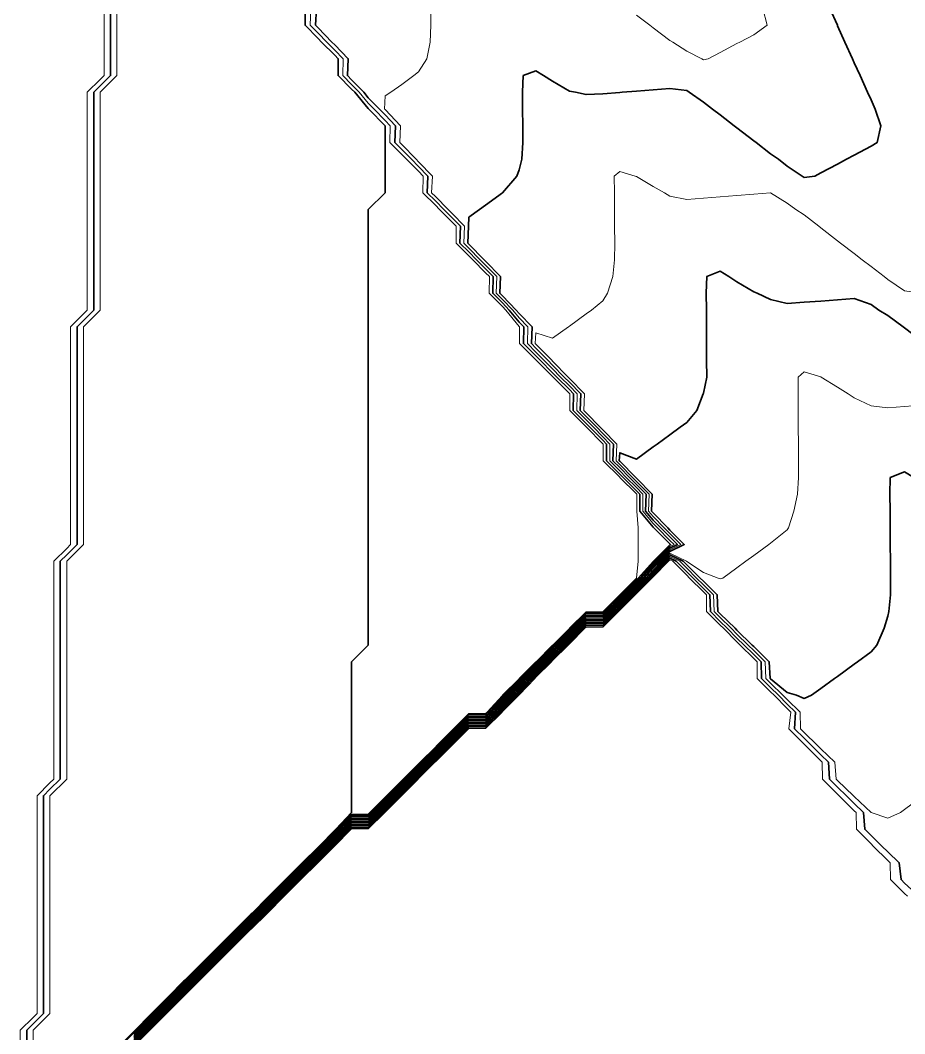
# Model space of a CAD drawing. Header units: metres. Extents: x 287882 to 288136, y 62808 to 63073.
# Drawn here: x 287915.8 to 287968.6, y 62881.8 to 62942.3 of the extents above; entities that cross this region are included whole.
import ezdxf

# ---------------------------------------------------------------- set-up
doc = ezdxf.new("R2010")
doc.units = ezdxf.units.M
doc.layers.add('TOPO-CONT-PRIMARY', color=2, linetype='Continuous')
doc.layers.add('TOPO-CONT-SECONDARY', color=253, linetype='Continuous')

msp = doc.modelspace()

# ---------------------------------------------------------------- linework, layer by layer
at = {"layer": 'TOPO-CONT-PRIMARY', "lineweight": 35}
for points, elevation in [([(287916.216, 62881.043), (287916.216, 62882.043), (287916.6, 62882.428), (287917.216, 62883.043), (287917.216, 62884.043), (287917.216, 62885.043), (287917.216, 62886.043), (287917.216, 62887.043), (287917.216, 62888.043), (287917.216, 62889.043), (287917.216, 62890.043), (287917.216, 62891.043), (287917.216, 62892.043), (287917.216, 62893.043), (287917.216, 62894.043), (287917.216, 62895.043), (287917.216, 62896.043), (287917.6, 62896.428), (287918.216, 62897.043), (287918.216, 62898.043), (287918.216, 62899.043), (287918.216, 62900.043), (287918.216, 62901.043), (287918.216, 62902.043), (287918.216, 62903.043), (287918.216, 62904.043), (287918.216, 62905.043), (287918.216, 62906.043), (287918.216, 62907.043), (287918.216, 62908.043), (287918.216, 62909.043), (287918.216, 62910.043), (287918.6, 62910.428), (287919.216, 62911.043), (287919.216, 62912.043), (287919.216, 62913.043), (287919.216, 62914.043), (287919.216, 62915.043), (287919.216, 62916.043), (287919.216, 62917.043), (287919.216, 62918.043), (287919.216, 62919.043), (287919.216, 62920.043), (287919.216, 62921.043), (287919.216, 62922.043), (287919.216, 62923.043), (287919.216, 62924.043), (287919.6, 62924.428), (287920.216, 62925.043), (287920.216, 62926.043), (287920.216, 62927.043), (287920.216, 62928.043), (287920.216, 62929.043), (287920.216, 62930.043), (287920.216, 62931.043), (287920.216, 62932.043), (287920.216, 62933.043), (287920.216, 62934.043), (287920.216, 62935.043), (287920.216, 62936.043), (287920.216, 62937.043), (287920.216, 62938.043), (287920.6, 62938.428), (287921.216, 62939.043), (287921.216, 62940.043), (287921.216, 62941.043), (287921.216, 62942.043), (287921.216, 62943.043)], 126), ([(287921.68, 62881.043), (287922.6, 62881.964), (287922.68, 62882.043), (287923.6, 62882.986), (287923.657, 62883.043), (287924.6, 62883.986), (287924.657, 62884.043), (287925.6, 62884.986), (287925.657, 62885.043), (287926.6, 62885.986), (287926.657, 62886.043), (287927.6, 62886.986), (287927.657, 62887.043), (287928.6, 62887.986), (287928.657, 62888.043), (287929.6, 62888.986), (287929.659, 62889.043), (287930.6, 62889.985), (287930.659, 62890.043), (287931.6, 62890.985), (287931.659, 62891.043), (287932.6, 62891.985), (287932.659, 62892.043), (287933.6, 62892.985), (287933.659, 62893.043), (287934.6, 62893.985), (287934.659, 62894.043), (287935.6, 62895.043), (287935.6, 62896.043), (287935.6, 62897.043), (287935.6, 62898.043), (287935.6, 62899.043), (287935.6, 62900.043), (287935.6, 62901.043), (287935.6, 62902.043), (287935.6, 62903.043), (287935.6, 62904.043), (287935.6, 62904.043), (287936.6, 62905.043), (287936.6, 62906.043), (287936.6, 62907.043), (287936.6, 62908.043), (287936.6, 62909.043), (287936.6, 62910.043), (287936.6, 62911.043), (287936.6, 62912.043), (287936.6, 62913.043), (287936.6, 62914.043), (287936.6, 62915.043), (287936.6, 62916.043), (287936.6, 62917.043), (287936.6, 62918.043), (287936.6, 62919.043), (287936.6, 62920.043), (287936.6, 62921.043), (287936.6, 62922.043), (287936.6, 62923.043), (287936.6, 62924.043), (287936.6, 62925.043), (287936.6, 62926.043), (287936.6, 62927.043), (287936.6, 62928.043), (287936.6, 62929.043), (287936.6, 62930.043), (287936.6, 62931.043), (287936.6, 62931.043), (287937.6, 62932.043), (287937.6, 62933.043), (287937.6, 62934.043), (287937.6, 62935.043), (287937.6, 62936.043), (287936.632, 62937.043), (287936.6, 62937.076), (287935.79, 62938.043), (287935.6, 62938.238), (287934.795, 62939.043), (287934.809, 62940.043), (287934.6, 62940.258), (287933.815, 62941.043), (287933.6, 62941.265), (287932.822, 62942.043), (287932.838, 62943.043)], 125), ([(287922.6, 62881.645), (287922.999, 62882.043), (287923.6, 62882.66), (287923.984, 62883.043), (287924.6, 62883.66), (287924.984, 62884.043), (287925.6, 62884.66), (287925.984, 62885.043), (287926.6, 62885.66), (287926.984, 62886.043), (287927.6, 62886.66), (287927.984, 62887.043), (287928.6, 62887.66), (287928.984, 62888.043), (287929.6, 62888.66), (287929.994, 62889.043), (287930.6, 62889.65), (287930.994, 62890.043), (287931.6, 62890.65), (287931.994, 62891.043), (287932.6, 62891.65), (287932.994, 62892.043), (287933.6, 62892.65), (287933.994, 62893.043), (287934.6, 62893.65), (287934.994, 62894.043), (287935.6, 62894.688), (287936.6, 62894.688), (287936.956, 62895.043), (287937.6, 62895.688), (287937.956, 62896.043), (287938.6, 62896.688), (287938.956, 62897.043), (287939.6, 62897.688), (287939.956, 62898.043), (287940.6, 62898.688), (287940.956, 62899.043), (287941.6, 62899.688), (287941.956, 62900.043), (287942.6, 62900.688), (287943.6, 62900.688), (287943.956, 62901.043), (287944.6, 62901.744), (287944.9, 62902.043), (287945.6, 62902.744), (287945.885, 62903.043), (287946.6, 62903.759), (287946.885, 62904.043), (287947.6, 62904.759), (287947.885, 62905.043), (287948.6, 62905.759), (287948.885, 62906.043), (287949.6, 62906.759), (287950.6, 62906.759), (287950.885, 62907.043), (287951.6, 62907.759), (287951.885, 62908.043), (287952.6, 62908.759), (287952.885, 62909.043), (287953.6, 62909.823), (287953.82, 62910.043), (287954.6, 62910.823), (287955.045, 62911.043), (287954.6, 62911.498), (287954.054, 62912.043), (287953.6, 62912.507), (287953.149, 62913.043), (287953.173, 62914.043), (287952.6, 62914.627), (287952.184, 62915.043), (287951.6, 62915.638), (287951.195, 62916.043), (287951.223, 62917.043), (287950.6, 62917.679), (287950.235, 62918.043), (287949.6, 62918.692), (287949.248, 62919.043), (287949.282, 62920.043), (287948.6, 62920.74), (287948.297, 62921.043), (287947.6, 62921.756), (287947.313, 62922.043), (287946.6, 62922.772), (287946.329, 62923.043), (287946.372, 62924.043), (287945.6, 62924.835), (287945.43, 62925.043), (287944.6, 62925.891), (287944.448, 62926.043), (287944.492, 62927.043), (287943.6, 62927.955), (287943.512, 62928.043), (287942.6, 62928.976), (287942.533, 62929.043), (287942.588, 62930.043), (287942.6, 62930.587), (287943.243, 62931.043), (287943.6, 62931.304), (287944.6, 62932.033), (287944.614, 62932.043), (287945.462, 62933.043), (287945.6, 62933.407), (287945.755, 62934.043), (287945.82, 62935.043), (287945.814, 62936.043), (287945.808, 62937.043), (287945.802, 62938.043), (287945.842, 62939.043), (287946.6, 62939.331), (287947.06, 62939.043), (287947.6, 62938.706), (287948.6, 62938.117), (287948.972, 62938.043), (287949.6, 62937.909), (287950.6, 62937.953), (287951.6, 62938.032), (287951.752, 62938.043), (287952.6, 62938.11), (287953.6, 62938.188), (287954.6, 62938.267), (287955.6, 62938.148), (287955.741, 62938.043), (287956.6, 62937.463), (287957.144, 62937.043), (287957.6, 62936.691), (287958.44, 62936.043), (287958.6, 62935.92), (287959.6, 62935.149), (287959.737, 62935.043), (287960.6, 62934.378), (287961.068, 62934.043), (287961.6, 62933.64), (287962.49, 62933.043), (287962.6, 62932.962), (287963.25, 62933.043), (287963.6, 62933.229), (287964.6, 62933.76), (287965.135, 62934.043), (287965.6, 62934.29), (287966.6, 62934.821), (287966.964, 62935.043), (287967.191, 62936.043), (287966.848, 62937.043), (287966.6, 62937.591), (287966.396, 62938.043), (287965.944, 62939.043), (287965.6, 62939.804), (287965.492, 62940.043), (287965.04, 62941.043), (287964.6, 62942.018), (287964.589, 62942.043), (287964.137, 62943.043)], 123), ([(287922.6, 62881.804), (287922.839, 62882.043), (287923.6, 62882.823), (287923.821, 62883.043), (287924.6, 62883.823), (287924.821, 62884.043), (287925.6, 62884.823), (287925.821, 62885.043), (287926.6, 62885.823), (287926.821, 62886.043), (287927.6, 62886.823), (287927.821, 62887.043), (287928.6, 62887.823), (287928.821, 62888.043), (287929.6, 62888.823), (287929.826, 62889.043), (287930.6, 62889.817), (287930.826, 62890.043), (287931.6, 62890.817), (287931.826, 62891.043), (287932.6, 62891.817), (287932.826, 62892.043), (287933.6, 62892.817), (287933.826, 62893.043), (287934.6, 62893.817), (287934.826, 62894.043), (287935.6, 62894.866), (287936.6, 62894.866), (287936.778, 62895.043), (287937.6, 62895.866), (287937.778, 62896.043), (287938.6, 62896.866), (287938.778, 62897.043), (287939.6, 62897.866), (287939.778, 62898.043), (287940.6, 62898.866), (287940.778, 62899.043), (287941.6, 62899.866), (287941.778, 62900.043), (287942.6, 62900.866), (287943.6, 62900.866), (287943.778, 62901.043), (287944.6, 62901.937), (287944.706, 62902.043), (287945.6, 62902.937), (287945.701, 62903.043), (287946.6, 62903.943), (287946.701, 62904.043), (287947.6, 62904.943), (287947.701, 62905.043), (287948.6, 62905.943), (287948.701, 62906.043), (287949.6, 62906.943), (287950.6, 62906.943), (287950.701, 62907.043), (287951.6, 62907.943), (287951.701, 62908.043), (287952.6, 62908.943), (287952.701, 62909.043), (287953.6, 62910.023), (287953.62, 62910.043), (287954.6, 62911.023), (287954.641, 62911.043), (287954.6, 62911.085), (287953.641, 62912.043), (287953.6, 62912.086), (287952.795, 62913.043), (287952.804, 62914.043), (287952.6, 62914.25), (287951.807, 62915.043), (287951.6, 62915.254), (287950.811, 62916.043), (287950.821, 62917.043), (287950.6, 62917.269), (287949.826, 62918.043), (287949.6, 62918.273), (287948.83, 62919.043), (287948.842, 62920.043), (287948.6, 62920.291), (287947.848, 62921.043), (287947.6, 62921.296), (287946.853, 62922.043), (287946.6, 62922.302), (287945.859, 62923.043), (287945.874, 62924.043), (287945.6, 62924.324), (287945.015, 62925.043), (287944.6, 62925.467), (287944.024, 62926.043), (287944.046, 62927.043), (287943.6, 62927.499), (287943.056, 62928.043), (287942.6, 62928.51), (287942.067, 62929.043), (287942.094, 62930.043), (287941.6, 62930.549), (287941.106, 62931.043), (287940.6, 62931.562), (287940.119, 62932.043), (287940.15, 62933.043), (287939.6, 62933.611), (287939.168, 62934.043), (287938.6, 62934.628), (287938.184, 62935.043), (287938.22, 62936.043), (287937.6, 62936.691), (287937.259, 62937.043), (287936.6, 62937.723), (287936.332, 62938.043), (287935.6, 62938.795), (287935.352, 62939.043), (287935.404, 62940.043), (287934.6, 62940.872), (287934.429, 62941.043), (287933.6, 62941.897), (287933.454, 62942.043), (287933.516, 62943.043)], 124), ([(287922.6, 62881.486), (287923.158, 62882.043), (287923.6, 62882.496), (287924.147, 62883.043), (287924.6, 62883.496), (287925.147, 62884.043), (287925.6, 62884.496), (287926.147, 62885.043), (287926.6, 62885.496), (287927.147, 62886.043), (287927.6, 62886.496), (287928.147, 62887.043), (287928.6, 62887.496), (287929.147, 62888.043), (287929.6, 62888.496), (287930.161, 62889.043), (287930.6, 62889.483), (287931.161, 62890.043), (287931.6, 62890.483), (287932.161, 62891.043), (287932.6, 62891.483), (287933.161, 62892.043), (287933.6, 62892.483), (287934.161, 62893.043), (287934.6, 62893.483), (287935.161, 62894.043), (287935.6, 62894.51), (287936.6, 62894.51), (287937.134, 62895.043), (287937.6, 62895.51), (287938.134, 62896.043), (287938.6, 62896.51), (287939.134, 62897.043), (287939.6, 62897.51), (287940.134, 62898.043), (287940.6, 62898.51), (287941.134, 62899.043), (287941.6, 62899.51), (287942.134, 62900.043), (287942.6, 62900.51), (287943.6, 62900.51), (287944.134, 62901.043), (287944.6, 62901.551), (287945.093, 62902.043), (287945.6, 62902.551), (287946.068, 62903.043), (287946.6, 62903.576), (287947.068, 62904.043), (287947.6, 62904.576), (287948.068, 62905.043), (287948.6, 62905.576), (287949.068, 62906.043), (287949.6, 62906.576), (287950.6, 62906.576), (287951.068, 62907.043), (287951.6, 62907.576), (287952.068, 62908.043), (287952.6, 62908.576), (287953.068, 62909.043), (287953.6, 62909.623), (287954.02, 62910.043), (287954.6, 62910.623), (287955.45, 62911.043), (287954.6, 62911.91), (287954.467, 62912.043), (287953.6, 62912.928), (287953.503, 62913.043), (287953.543, 62914.043), (287952.6, 62915.003), (287952.56, 62915.043), (287951.6, 62916.022), (287951.578, 62916.043), (287951.6, 62916.527), (287952.6, 62916.144), (287953.6, 62916.873), (287953.834, 62917.043), (287954.6, 62917.602), (287955.205, 62918.043), (287955.6, 62918.331), (287956.206, 62919.043), (287956.588, 62920.043), (287956.6, 62920.088), (287956.796, 62921.043), (287956.79, 62922.043), (287956.784, 62923.043), (287956.778, 62924.043), (287956.772, 62925.043), (287956.766, 62926.043), (287956.792, 62927.043), (287957.6, 62927.358), (287958.104, 62927.043), (287958.6, 62926.733), (287959.6, 62926.131), (287959.797, 62926.043), (287960.6, 62925.668), (287961.6, 62925.426), (287962.6, 62925.505), (287963.6, 62925.583), (287964.6, 62925.662), (287965.6, 62925.74), (287966.6, 62925.368), (287967.066, 62925.043), (287967.6, 62924.719), (287968.52, 62924.043), (287968.6, 62923.991), (287969.6, 62923.221)], 122), ([(287922.6, 62881.326), (287923.317, 62882.043), (287923.6, 62882.333), (287924.31, 62883.043), (287924.6, 62883.333), (287925.31, 62884.043), (287925.6, 62884.333), (287926.31, 62885.043), (287926.6, 62885.333), (287927.31, 62886.043), (287927.6, 62886.333), (287928.31, 62887.043), (287928.6, 62887.333), (287929.31, 62888.043), (287929.6, 62888.333), (287930.328, 62889.043), (287930.6, 62889.315), (287931.328, 62890.043), (287931.6, 62890.315), (287932.328, 62891.043), (287932.6, 62891.315), (287933.328, 62892.043), (287933.6, 62892.315), (287934.328, 62893.043), (287934.6, 62893.315), (287935.328, 62894.043), (287935.6, 62894.332), (287936.6, 62894.332), (287937.311, 62895.043), (287937.6, 62895.332), (287938.311, 62896.043), (287938.6, 62896.332), (287939.311, 62897.043), (287939.6, 62897.332), (287940.311, 62898.043), (287940.6, 62898.332), (287941.311, 62899.043), (287941.6, 62899.332), (287942.311, 62900.043), (287942.6, 62900.332), (287943.6, 62900.332), (287944.311, 62901.043), (287944.6, 62901.357), (287945.286, 62902.043), (287945.6, 62902.357), (287946.252, 62903.043), (287946.6, 62903.392), (287947.252, 62904.043), (287947.6, 62904.392), (287948.252, 62905.043), (287948.6, 62905.392), (287949.252, 62906.043), (287949.6, 62906.392), (287950.6, 62906.392), (287951.252, 62907.043), (287951.6, 62907.392), (287952.252, 62908.043), (287952.6, 62908.392), (287953.252, 62909.043), (287953.6, 62909.423), (287954.22, 62910.043), (287954.6, 62910.423), (287955.388, 62910.043), (287955.6, 62909.832), (287956.405, 62909.043), (287956.6, 62908.848), (287957.422, 62908.043), (287957.466, 62907.043), (287957.6, 62906.909), (287958.486, 62906.043), (287958.6, 62905.929), (287959.506, 62905.043), (287959.6, 62904.95), (287960.528, 62904.043), (287960.585, 62903.043), (287960.6, 62903.028), (287961.6, 62902.212), (287962.159, 62902.043), (287962.6, 62901.861), (287963.053, 62902.043), (287963.6, 62902.442), (287964.425, 62903.043), (287964.6, 62903.171), (287965.6, 62903.9), (287965.796, 62904.043), (287966.6, 62904.63), (287966.952, 62905.043), (287967.378, 62906.043), (287967.6, 62906.762), (287967.671, 62907.043), (287967.766, 62908.043), (287967.76, 62909.043), (287967.754, 62910.043), (287967.748, 62911.043), (287967.742, 62912.043), (287967.736, 62913.043), (287967.73, 62914.043), (287967.745, 62915.043), (287968.6, 62915.385), (287969.147, 62915.043)], 121), ([(287922.6, 62881.167), (287923.477, 62882.043), (287923.6, 62882.17), (287924.474, 62883.043), (287924.6, 62883.17), (287925.474, 62884.043), (287925.6, 62884.17), (287926.474, 62885.043), (287926.6, 62885.17), (287927.474, 62886.043), (287927.6, 62886.17), (287928.474, 62887.043), (287928.6, 62887.17), (287929.474, 62888.043), (287929.6, 62888.17), (287930.496, 62889.043), (287930.6, 62889.148), (287931.496, 62890.043), (287931.6, 62890.148), (287932.496, 62891.043), (287932.6, 62891.148), (287933.496, 62892.043), (287933.6, 62892.148), (287934.496, 62893.043), (287934.6, 62893.148), (287935.496, 62894.043), (287935.6, 62894.155), (287936.6, 62894.155), (287937.489, 62895.043), (287937.6, 62895.155), (287938.489, 62896.043), (287938.6, 62896.155), (287939.489, 62897.043), (287939.6, 62897.155), (287940.489, 62898.043), (287940.6, 62898.155), (287941.489, 62899.043), (287941.6, 62899.155), (287942.489, 62900.043), (287942.6, 62900.155), (287943.6, 62900.155), (287944.489, 62901.043), (287944.6, 62901.164), (287945.479, 62902.043), (287945.6, 62902.164), (287946.435, 62903.043), (287946.6, 62903.209), (287947.435, 62904.043), (287947.6, 62904.209), (287948.435, 62905.043), (287948.6, 62905.209), (287949.435, 62906.043), (287949.6, 62906.209), (287950.6, 62906.209), (287951.435, 62907.043), (287951.6, 62907.209), (287952.435, 62908.043), (287952.6, 62908.209), (287953.435, 62909.043), (287953.6, 62909.223), (287954.42, 62910.043), (287954.6, 62910.223), (287954.974, 62910.043), (287955.6, 62909.417), (287955.981, 62909.043), (287956.6, 62908.424), (287956.989, 62908.043), (287957.01, 62907.043), (287957.6, 62906.454), (287958.02, 62906.043), (287958.6, 62905.463), (287959.029, 62905.043), (287959.6, 62904.473), (287960.04, 62904.043), (287960.067, 62903.043), (287960.6, 62902.51), (287961.079, 62902.043), (287961.6, 62901.522), (287962.092, 62901.043), (287962.035, 62900.043), (287962.6, 62899.478), (287963.05, 62899.043), (287963.6, 62898.493), (287964.066, 62898.043), (287964.111, 62897.043), (287964.6, 62896.555), (287965.133, 62896.043), (287965.6, 62895.576), (287966.156, 62895.043), (287966.221, 62894.043), (287966.6, 62893.664), (287967.253, 62893.043), (287967.6, 62892.696), (287968.288, 62892.043), (287968.391, 62891.043), (287968.6, 62890.834), (287969.443, 62890.043)], 120)]:
    msp.add_lwpolyline(points, dxfattribs=dict(at, elevation=elevation))
at = {"layer": 'TOPO-CONT-SECONDARY', "lineweight": 13}
for points, elevation in [([(287915.831, 62881.043), (287915.831, 62882.043), (287916.6, 62882.813), (287916.831, 62883.043), (287916.831, 62884.043), (287916.831, 62885.043), (287916.831, 62886.043), (287916.831, 62887.043), (287916.831, 62888.043), (287916.831, 62889.043), (287916.831, 62890.043), (287916.831, 62891.043), (287916.831, 62892.043), (287916.831, 62893.043), (287916.831, 62894.043), (287916.831, 62895.043), (287916.831, 62896.043), (287917.6, 62896.813), (287917.831, 62897.043), (287917.831, 62898.043), (287917.831, 62899.043), (287917.831, 62900.043), (287917.831, 62901.043), (287917.831, 62902.043), (287917.831, 62903.043), (287917.831, 62904.043), (287917.831, 62905.043), (287917.831, 62906.043), (287917.831, 62907.043), (287917.831, 62908.043), (287917.831, 62909.043), (287917.831, 62910.043), (287918.6, 62910.813), (287918.831, 62911.043), (287918.831, 62912.043), (287918.831, 62913.043), (287918.831, 62914.043), (287918.831, 62915.043), (287918.831, 62916.043), (287918.831, 62917.043), (287918.831, 62918.043), (287918.831, 62919.043), (287918.831, 62920.043), (287918.831, 62921.043), (287918.831, 62922.043), (287918.831, 62923.043), (287918.831, 62924.043), (287919.6, 62924.813), (287919.831, 62925.043), (287919.831, 62926.043), (287919.831, 62927.043), (287919.831, 62928.043), (287919.831, 62929.043), (287919.831, 62930.043), (287919.831, 62931.043), (287919.831, 62932.043), (287919.831, 62933.043), (287919.831, 62934.043), (287919.831, 62935.043), (287919.831, 62936.043), (287919.831, 62937.043), (287919.831, 62938.043), (287920.6, 62938.813), (287920.831, 62939.043), (287920.831, 62940.043), (287920.831, 62941.043), (287920.831, 62942.043), (287920.831, 62943.043)], 126.5), ([(287916.6, 62881.043), (287916.6, 62882.043), (287916.6, 62882.043), (287917.6, 62883.043), (287917.6, 62884.043), (287917.6, 62885.043), (287917.6, 62886.043), (287917.6, 62887.043), (287917.6, 62888.043), (287917.6, 62889.043), (287917.6, 62890.043), (287917.6, 62891.043), (287917.6, 62892.043), (287917.6, 62893.043), (287917.6, 62894.043), (287917.6, 62895.043), (287917.6, 62896.043), (287917.6, 62896.043), (287918.6, 62897.043), (287918.6, 62898.043), (287918.6, 62899.043), (287918.6, 62900.043), (287918.6, 62901.043), (287918.6, 62902.043), (287918.6, 62903.043), (287918.6, 62904.043), (287918.6, 62905.043), (287918.6, 62906.043), (287918.6, 62907.043), (287918.6, 62908.043), (287918.6, 62909.043), (287918.6, 62910.043), (287918.6, 62910.043), (287919.6, 62911.043), (287919.6, 62912.043), (287919.6, 62913.043), (287919.6, 62914.043), (287919.6, 62915.043), (287919.6, 62916.043), (287919.6, 62917.043), (287919.6, 62918.043), (287919.6, 62919.043), (287919.6, 62920.043), (287919.6, 62921.043), (287919.6, 62922.043), (287919.6, 62923.043), (287919.6, 62924.043), (287919.6, 62924.043), (287920.6, 62925.043), (287920.6, 62926.043), (287920.6, 62927.043), (287920.6, 62928.043), (287920.6, 62929.043), (287920.6, 62930.043), (287920.6, 62931.043), (287920.6, 62932.043), (287920.6, 62933.043), (287920.6, 62934.043), (287920.6, 62935.043), (287920.6, 62936.043), (287920.6, 62937.043), (287920.6, 62938.043), (287920.6, 62938.043), (287921.6, 62939.043), (287921.6, 62940.043), (287921.6, 62941.043), (287921.6, 62942.043), (287921.6, 62943.043)], 125.5), ([(287921.76, 62881.043), (287922.6, 62881.884), (287922.76, 62882.043), (287923.6, 62882.905), (287923.739, 62883.043), (287924.6, 62883.905), (287924.739, 62884.043), (287925.6, 62884.905), (287925.739, 62885.043), (287926.6, 62885.905), (287926.739, 62886.043), (287927.6, 62886.905), (287927.739, 62887.043), (287928.6, 62887.905), (287928.739, 62888.043), (287929.6, 62888.905), (287929.742, 62889.043), (287930.6, 62889.901), (287930.742, 62890.043), (287931.6, 62890.901), (287931.742, 62891.043), (287932.6, 62891.901), (287932.742, 62892.043), (287933.6, 62892.901), (287933.742, 62893.043), (287934.6, 62893.901), (287934.742, 62894.043), (287935.6, 62894.955), (287936.6, 62894.955), (287936.689, 62895.043), (287937.6, 62895.955), (287937.689, 62896.043), (287938.6, 62896.955), (287938.689, 62897.043), (287939.6, 62897.955), (287939.689, 62898.043), (287940.6, 62898.955), (287940.689, 62899.043), (287941.6, 62899.955), (287941.689, 62900.043), (287942.6, 62900.955), (287943.6, 62900.955), (287943.689, 62901.043), (287944.6, 62902.034), (287944.61, 62902.043), (287945.6, 62903.034), (287945.609, 62903.043), (287946.6, 62904.034), (287946.609, 62904.043), (287947.6, 62905.034), (287947.609, 62905.043), (287948.6, 62906.034), (287948.609, 62906.043), (287949.6, 62907.034), (287950.6, 62907.034), (287950.609, 62907.043), (287951.6, 62908.034), (287951.609, 62908.043), (287952.6, 62909.034), (287952.609, 62909.043), (287952.711, 62910.043), (287952.711, 62911.043), (287952.711, 62912.043), (287952.618, 62913.043), (287952.619, 62914.043), (287952.6, 62914.062), (287951.619, 62915.043), (287951.6, 62915.063), (287950.619, 62916.043), (287950.62, 62917.043), (287950.6, 62917.064), (287949.621, 62918.043), (287949.6, 62918.064), (287948.621, 62919.043), (287948.622, 62920.043), (287948.6, 62920.066), (287947.623, 62921.043), (287947.6, 62921.066), (287946.623, 62922.043), (287946.6, 62922.067), (287945.624, 62923.043), (287945.625, 62924.043), (287945.6, 62924.069), (287944.808, 62925.043), (287944.6, 62925.255), (287943.812, 62926.043), (287943.823, 62927.043), (287943.6, 62927.271), (287942.828, 62928.043), (287942.6, 62928.277), (287941.833, 62929.043), (287941.847, 62930.043), (287941.6, 62930.296), (287940.853, 62931.043), (287940.6, 62931.303), (287939.86, 62932.043), (287939.875, 62933.043), (287939.6, 62933.327), (287938.884, 62934.043), (287938.6, 62934.336), (287937.892, 62935.043), (287937.91, 62936.043), (287937.6, 62936.367), (287936.945, 62937.043), (287936.6, 62937.399), (287936.061, 62938.043), (287935.6, 62938.516), (287935.073, 62939.043), (287935.106, 62940.043), (287934.6, 62940.565), (287934.122, 62941.043), (287933.6, 62941.581), (287933.138, 62942.043), (287933.177, 62943.043)], 124.5), ([(287922.6, 62881.725), (287922.919, 62882.043), (287923.6, 62882.741), (287923.902, 62883.043), (287924.6, 62883.741), (287924.902, 62884.043), (287925.6, 62884.741), (287925.902, 62885.043), (287926.6, 62885.741), (287926.902, 62886.043), (287927.6, 62886.741), (287927.902, 62887.043), (287928.6, 62887.741), (287928.902, 62888.043), (287929.6, 62888.741), (287929.91, 62889.043), (287930.6, 62889.734), (287930.91, 62890.043), (287931.6, 62890.734), (287931.91, 62891.043), (287932.6, 62891.734), (287932.91, 62892.043), (287933.6, 62892.734), (287933.91, 62893.043), (287934.6, 62893.734), (287934.91, 62894.043), (287935.6, 62894.777), (287936.6, 62894.777), (287936.867, 62895.043), (287937.6, 62895.777), (287937.867, 62896.043), (287938.6, 62896.777), (287938.867, 62897.043), (287939.6, 62897.777), (287939.867, 62898.043), (287940.6, 62898.777), (287940.867, 62899.043), (287941.6, 62899.777), (287941.867, 62900.043), (287942.6, 62900.777), (287943.6, 62900.777), (287943.867, 62901.043), (287944.6, 62901.841), (287944.803, 62902.043), (287945.6, 62902.841), (287945.793, 62903.043), (287946.6, 62903.851), (287946.793, 62904.043), (287947.6, 62904.851), (287947.793, 62905.043), (287948.6, 62905.851), (287948.793, 62906.043), (287949.6, 62906.851), (287950.6, 62906.851), (287950.793, 62907.043), (287951.6, 62907.851), (287951.793, 62908.043), (287952.6, 62908.851), (287952.793, 62909.043), (287953.6, 62909.923), (287953.72, 62910.043), (287954.6, 62910.923), (287954.843, 62911.043), (287954.6, 62911.291), (287953.848, 62912.043), (287953.6, 62912.296), (287952.972, 62913.043), (287952.988, 62914.043), (287952.6, 62914.439), (287951.996, 62915.043), (287951.6, 62915.446), (287951.003, 62916.043), (287951.022, 62917.043), (287950.6, 62917.474), (287950.031, 62918.043), (287949.6, 62918.483), (287949.039, 62919.043), (287949.062, 62920.043), (287948.6, 62920.516), (287948.072, 62921.043), (287947.6, 62921.526), (287947.083, 62922.043), (287946.6, 62922.537), (287946.094, 62923.043), (287946.123, 62924.043), (287945.6, 62924.579), (287945.223, 62925.043), (287944.6, 62925.679), (287944.236, 62926.043), (287944.269, 62927.043), (287943.6, 62927.727), (287943.284, 62928.043), (287942.6, 62928.743), (287942.3, 62929.043), (287942.341, 62930.043), (287941.6, 62930.802), (287941.359, 62931.043), (287940.6, 62931.821), (287940.378, 62932.043), (287940.425, 62933.043), (287939.6, 62933.895), (287939.452, 62934.043), (287938.6, 62934.92), (287938.477, 62935.043), (287938.53, 62936.043), (287937.6, 62937.015), (287937.572, 62937.043), (287937.6, 62937.836), (287937.947, 62938.043), (287938.6, 62938.519), (287939.319, 62939.043), (287939.6, 62939.268), (287940.092, 62940.043), (287940.288, 62941.043), (287940.332, 62942.043), (287940.326, 62943.043)], 123.5), ([(287952.6, 62942.655), (287953.394, 62942.043), (287953.6, 62941.884), (287954.6, 62941.14), (287954.769, 62941.043), (287955.6, 62940.509), (287956.506, 62940.043), (287956.6, 62939.988), (287956.889, 62940.043), (287957.6, 62940.421), (287958.6, 62940.951), (287958.774, 62941.043), (287959.6, 62941.482), (287960.403, 62942.043), (287960.142, 62943.043)], 123.5), ([(287922.6, 62881.565), (287923.078, 62882.043), (287923.6, 62882.578), (287924.066, 62883.043), (287924.6, 62883.578), (287925.066, 62884.043), (287925.6, 62884.578), (287926.066, 62885.043), (287926.6, 62885.578), (287927.066, 62886.043), (287927.6, 62886.578), (287928.066, 62887.043), (287928.6, 62887.578), (287929.066, 62888.043), (287929.6, 62888.578), (287930.077, 62889.043), (287930.6, 62889.566), (287931.077, 62890.043), (287931.6, 62890.566), (287932.077, 62891.043), (287932.6, 62891.566), (287933.077, 62892.043), (287933.6, 62892.566), (287934.077, 62893.043), (287934.6, 62893.566), (287935.077, 62894.043), (287935.6, 62894.599), (287936.6, 62894.599), (287937.045, 62895.043), (287937.6, 62895.599), (287938.045, 62896.043), (287938.6, 62896.599), (287939.045, 62897.043), (287939.6, 62897.599), (287940.045, 62898.043), (287940.6, 62898.599), (287941.045, 62899.043), (287941.6, 62899.599), (287942.045, 62900.043), (287942.6, 62900.599), (287943.6, 62900.599), (287944.045, 62901.043), (287944.6, 62901.647), (287944.996, 62902.043), (287945.6, 62902.647), (287945.976, 62903.043), (287946.6, 62903.667), (287946.976, 62904.043), (287947.6, 62904.667), (287947.976, 62905.043), (287948.6, 62905.667), (287948.976, 62906.043), (287949.6, 62906.667), (287950.6, 62906.667), (287950.976, 62907.043), (287951.6, 62907.667), (287951.976, 62908.043), (287952.6, 62908.667), (287952.976, 62909.043), (287953.6, 62909.723), (287953.92, 62910.043), (287954.6, 62910.723), (287955.248, 62911.043), (287954.6, 62911.704), (287954.261, 62912.043), (287953.6, 62912.718), (287953.326, 62913.043), (287953.358, 62914.043), (287952.6, 62914.815), (287952.372, 62915.043), (287951.6, 62915.83), (287951.387, 62916.043), (287951.424, 62917.043), (287950.6, 62917.884), (287950.44, 62918.043), (287949.6, 62918.901), (287949.458, 62919.043), (287949.502, 62920.043), (287948.6, 62920.965), (287948.522, 62921.043), (287947.6, 62921.986), (287947.543, 62922.043), (287946.6, 62923.008), (287946.564, 62923.043), (287946.6, 62923.687), (287947.6, 62923.36), (287948.538, 62924.043), (287948.6, 62924.089), (287949.6, 62924.818), (287949.91, 62925.043), (287950.6, 62925.597), (287950.883, 62926.043), (287951.192, 62927.043), (287951.29, 62928.043), (287951.302, 62929.043), (287951.296, 62930.043), (287951.29, 62931.043), (287951.284, 62932.043), (287951.278, 62933.043), (287951.6, 62933.324), (287952.53, 62933.043), (287952.6, 62933.025), (287953.6, 62932.425), (287954.27, 62932.043), (287954.6, 62931.848), (287955.6, 62931.65), (287956.6, 62931.729), (287957.6, 62931.807), (287958.6, 62931.886), (287959.6, 62931.964), (287960.6, 62932.043), (287961.6, 62931.427), (287962.118, 62931.043), (287962.6, 62930.726), (287963.486, 62930.043), (287963.6, 62929.956), (287964.6, 62929.185), (287964.784, 62929.043), (287965.6, 62928.414), (287966.08, 62928.043), (287966.6, 62927.642), (287967.377, 62927.043), (287967.6, 62926.871), (287968.6, 62926.197), (287969.579, 62926.043)], 122.5), ([(287922.6, 62881.406), (287923.238, 62882.043), (287923.6, 62882.415), (287924.229, 62883.043), (287924.6, 62883.415), (287925.229, 62884.043), (287925.6, 62884.415), (287926.229, 62885.043), (287926.6, 62885.415), (287927.229, 62886.043), (287927.6, 62886.415), (287928.229, 62887.043), (287928.6, 62887.415), (287929.229, 62888.043), (287929.6, 62888.415), (287930.245, 62889.043), (287930.6, 62889.399), (287931.245, 62890.043), (287931.6, 62890.399), (287932.245, 62891.043), (287932.6, 62891.399), (287933.245, 62892.043), (287933.6, 62892.399), (287934.245, 62893.043), (287934.6, 62893.399), (287935.245, 62894.043), (287935.6, 62894.421), (287936.6, 62894.421), (287937.222, 62895.043), (287937.6, 62895.421), (287938.222, 62896.043), (287938.6, 62896.421), (287939.222, 62897.043), (287939.6, 62897.421), (287940.222, 62898.043), (287940.6, 62898.421), (287941.222, 62899.043), (287941.6, 62899.421), (287942.222, 62900.043), (287942.6, 62900.421), (287943.6, 62900.421), (287944.222, 62901.043), (287944.6, 62901.454), (287945.19, 62902.043), (287945.6, 62902.454), (287946.16, 62903.043), (287946.6, 62903.484), (287947.16, 62904.043), (287947.6, 62904.484), (287948.16, 62905.043), (287948.6, 62905.484), (287949.16, 62906.043), (287949.6, 62906.484), (287950.6, 62906.484), (287951.16, 62907.043), (287951.6, 62907.484), (287952.16, 62908.043), (287952.6, 62908.484), (287953.16, 62909.043), (287953.6, 62909.523), (287954.12, 62910.043), (287954.6, 62910.523), (287955.596, 62910.043), (287955.6, 62910.039), (287956.6, 62909.366), (287957.479, 62909.043), (287957.6, 62908.986), (287957.758, 62909.043), (287958.6, 62909.658), (287959.129, 62910.043), (287959.6, 62910.387), (287960.501, 62911.043), (287960.6, 62911.116), (287961.6, 62911.927), (287961.673, 62912.043), (287961.983, 62913.043), (287962.212, 62914.043), (287962.278, 62915.043), (287962.272, 62916.043), (287962.266, 62917.043), (287962.26, 62918.043), (287962.254, 62919.043), (287962.248, 62920.043), (287962.242, 62921.043), (287962.6, 62921.362), (287963.6, 62921.059), (287963.625, 62921.043), (287964.6, 62920.434), (287965.226, 62920.043), (287965.6, 62919.81), (287966.6, 62919.331), (287967.6, 62919.202), (287968.6, 62919.28), (287969.6, 62919.359)], 121.5), ([(287922.6, 62881.247), (287923.397, 62882.043), (287923.6, 62882.252), (287924.392, 62883.043), (287924.6, 62883.252), (287925.392, 62884.043), (287925.6, 62884.252), (287926.392, 62885.043), (287926.6, 62885.252), (287927.392, 62886.043), (287927.6, 62886.252), (287928.392, 62887.043), (287928.6, 62887.252), (287929.392, 62888.043), (287929.6, 62888.252), (287930.412, 62889.043), (287930.6, 62889.232), (287931.412, 62890.043), (287931.6, 62890.232), (287932.412, 62891.043), (287932.6, 62891.232), (287933.412, 62892.043), (287933.6, 62892.232), (287934.412, 62893.043), (287934.6, 62893.232), (287935.412, 62894.043), (287935.6, 62894.243), (287936.6, 62894.243), (287937.4, 62895.043), (287937.6, 62895.243), (287938.4, 62896.043), (287938.6, 62896.243), (287939.4, 62897.043), (287939.6, 62897.243), (287940.4, 62898.043), (287940.6, 62898.243), (287941.4, 62899.043), (287941.6, 62899.243), (287942.4, 62900.043), (287942.6, 62900.243), (287943.6, 62900.243), (287944.4, 62901.043), (287944.6, 62901.261), (287945.383, 62902.043), (287945.6, 62902.261), (287946.343, 62903.043), (287946.6, 62903.3), (287947.343, 62904.043), (287947.6, 62904.3), (287948.343, 62905.043), (287948.6, 62905.3), (287949.343, 62906.043), (287949.6, 62906.3), (287950.6, 62906.3), (287951.343, 62907.043), (287951.6, 62907.3), (287952.343, 62908.043), (287952.6, 62908.3), (287953.343, 62909.043), (287953.6, 62909.323), (287954.32, 62910.043), (287954.6, 62910.323), (287955.181, 62910.043), (287955.6, 62909.624), (287956.193, 62909.043), (287956.6, 62908.636), (287957.206, 62908.043), (287957.238, 62907.043), (287957.6, 62906.681), (287958.253, 62906.043), (287958.6, 62905.696), (287959.268, 62905.043), (287959.6, 62904.711), (287960.284, 62904.043), (287960.326, 62903.043), (287960.6, 62902.769), (287961.345, 62902.043), (287961.6, 62901.788), (287962.364, 62901.043), (287962.382, 62900.043), (287962.6, 62899.825), (287963.41, 62899.043), (287963.6, 62898.853), (287964.439, 62898.043), (287964.52, 62897.043), (287964.6, 62896.964), (287965.559, 62896.043), (287965.6, 62896.002), (287966.6, 62895.046), (287966.613, 62895.043), (287967.6, 62894.706), (287968.349, 62895.043), (287968.6, 62895.227), (287969.6, 62895.956)], 120.5), ([(287922.6, 62881.087), (287923.556, 62882.043), (287923.6, 62882.088), (287924.555, 62883.043), (287924.6, 62883.088), (287925.555, 62884.043), (287925.6, 62884.088), (287926.555, 62885.043), (287926.6, 62885.088), (287927.555, 62886.043), (287927.6, 62886.088), (287928.555, 62887.043), (287928.6, 62887.088), (287929.555, 62888.043), (287929.6, 62888.088), (287930.579, 62889.043), (287930.6, 62889.064), (287931.579, 62890.043), (287931.6, 62890.064), (287932.579, 62891.043), (287932.6, 62891.064), (287933.579, 62892.043), (287933.6, 62892.064), (287934.579, 62893.043), (287934.6, 62893.064), (287935.579, 62894.043), (287935.6, 62894.066), (287936.6, 62894.066), (287937.578, 62895.043), (287937.6, 62895.066), (287938.578, 62896.043), (287938.6, 62896.066), (287939.578, 62897.043), (287939.6, 62897.066), (287940.578, 62898.043), (287940.6, 62898.066), (287941.578, 62899.043), (287941.6, 62899.066), (287942.578, 62900.043), (287942.6, 62900.066), (287943.6, 62900.066), (287944.578, 62901.043), (287944.6, 62901.068), (287945.576, 62902.043), (287945.6, 62902.068), (287946.527, 62903.043), (287946.6, 62903.117), (287947.527, 62904.043), (287947.6, 62904.117), (287948.527, 62905.043), (287948.6, 62905.117), (287949.527, 62906.043), (287949.6, 62906.117), (287950.6, 62906.117), (287951.527, 62907.043), (287951.6, 62907.117), (287952.527, 62908.043), (287952.6, 62908.117), (287953.527, 62909.043), (287953.6, 62909.123), (287954.52, 62910.043), (287954.6, 62910.123), (287954.766, 62910.043), (287955.6, 62909.209), (287955.77, 62909.043), (287956.6, 62908.213), (287956.773, 62908.043), (287956.782, 62907.043), (287957.6, 62906.226), (287957.787, 62906.043), (287958.6, 62905.23), (287958.791, 62905.043), (287959.6, 62904.234), (287959.796, 62904.043), (287959.808, 62903.043), (287960.6, 62902.251), (287960.813, 62902.043), (287961.6, 62901.256), (287961.819, 62901.043), (287961.687, 62900.043), (287962.6, 62899.13), (287962.69, 62899.043), (287963.6, 62898.133), (287963.693, 62898.043), (287963.702, 62897.043), (287964.6, 62896.146), (287964.707, 62896.043), (287965.6, 62895.15), (287965.711, 62895.043), (287965.724, 62894.043), (287966.6, 62893.168), (287966.731, 62893.043), (287967.6, 62892.174), (287967.738, 62892.043), (287967.758, 62891.043), (287968.6, 62890.202), (287968.769, 62890.043)], 119.5)]:
    msp.add_lwpolyline(points, dxfattribs=dict(at, elevation=elevation))

doc.saveas('drawing.dxf')
